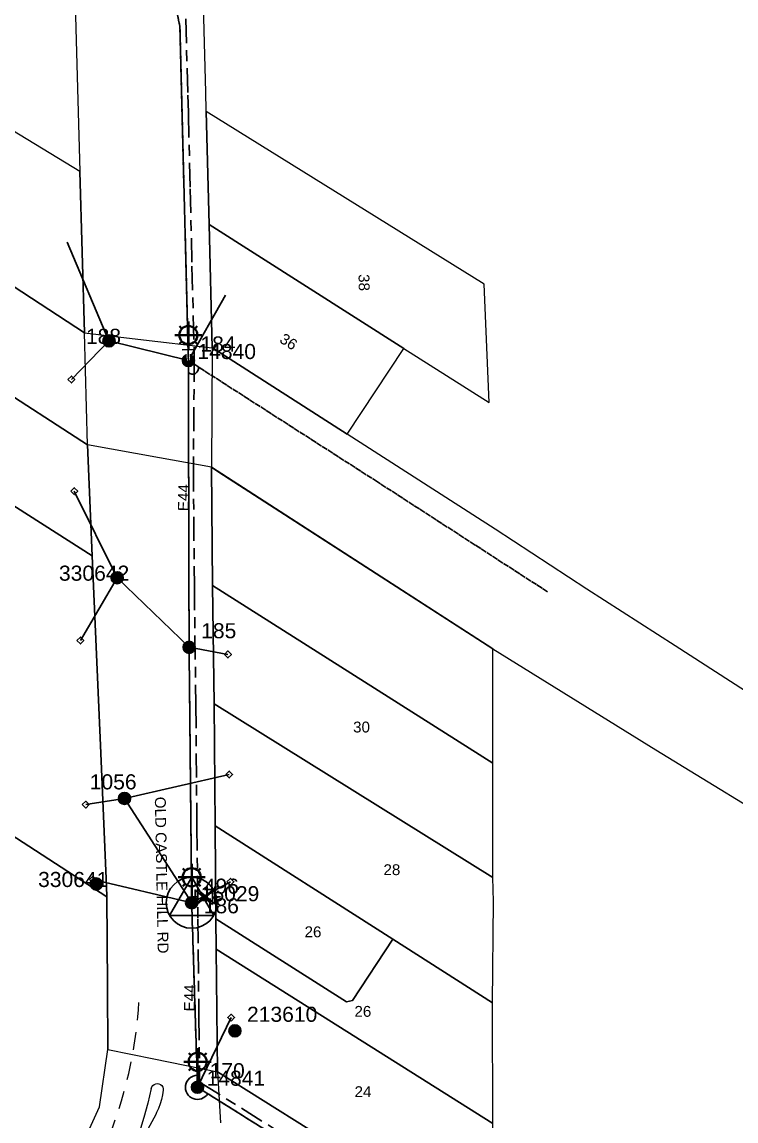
# Model space of a CAD drawing. Header units: metres. Extents: x 314728 to 315901, y 6265229 to 6266735.
# Drawn here: x 315521.6 to 315640, y 6266039.6 to 6266221.9 of the extents above; entities that cross this region are included whole.
import ezdxf
from ezdxf.enums import TextEntityAlignment as Align

# ---------------------------------------------------------------- set-up
doc = ezdxf.new("R2010")
doc.units = ezdxf.units.M
for name, pattern in [('Cable Exist OH', [1, 1, 0]), ('Cable Exist UG', [8.2, 4, -1.2, 1.8, -1.2]), ('Dash', [5, 3, -2])]:
    doc.linetypes.add(name, pattern=pattern)
doc.layers.get('0').update_dxf_attribs({"color": 6})
for name, color, linetype, lineweight in [('Cadastre Buildings_SP_EXT', 250, 'Continuous', 5), ('Cadastre Developer_SP_EXT', 250, 'Continuous', 5), ('Cadastre Land Parcels_SP_EXT', 250, 'Continuous', 5), ('Cadastre Roads_SP_EXT', 250, 'Continuous', 5)]:
    doc.layers.add(name, color=color, linetype=linetype, lineweight=lineweight)
for name, color, linetype in [('Equip_LV_EXT', 7, 'Continuous'), ('Equip_SP_SL_EXT', 7, 'Continuous'), ('Mains_HV_EXT', 7, 'Continuous'), ('Mains_LV_EXT', 7, 'Continuous'), ('Mains_SL_EXT', 7, 'Continuous'), ('Services_SP_EXT', 7, 'Continuous'), ('Sub_SP_TR_HV_LV_EXT', 7, 'Continuous'), ('SupportsOH_SP_TR_HV_LV_SL_EXT', 7, 'Continuous')]:
    doc.layers.add(name, color=color, linetype=linetype)
doc.styles.add('iecARIAL', font='arial.ttf', dxfattribs={"height": 2})
doc.styles.add('POLE_LABEL', font='arial.ttf')
doc.styles.get("Standard").update_dxf_attribs({"font": 'arial.ttf'})

# ---------------------------------------------------------------- blocks, each defined once
blk = doc.blocks.new('SUB_POLE_EXT')
blk.add_wipeout([(0, 4.22), (0.42, 4.2), (0.83, 4.14), (1.21, 4.05), (1.62, 3.9), (1.99, 3.72), (2.35, 3.51), (2.68, 3.26), (2.99, 2.99), (3.28, 2.66), (3.52, 2.34), (3.76, 1.92), (3.9, 1.62), (4.04, 1.23), (4.18, 0.63), (4.22, 0), (4.18, -0.61), (4.06, -1.15), (3.9, -1.62), (3.58, -2.24), (3.22, -2.73), (2.97, -3.01), (2.68, -3.26), (2.36, -3.5), (2, -3.72), (1.64, -3.89), (1.25, -4.03), (0.82, -4.14), (0.42, -4.2), (0, -4.22), (-0.41, -4.2), (-0.8, -4.15), (-1.21, -4.05), (-1.62, -3.9), (-1.99, -3.73), (-2.35, -3.51), (-2.68, -3.26), (-2.96, -3.02), (-3.23, -2.72), (-3.51, -2.35), (-3.71, -2.01), (-3.91, -1.6), (-4.05, -1.21), (-4.16, -0.76), (-4.22, -0.14), (-4.21, 0.39), (-4.14, 0.83), (-4.03, 1.27), (-3.9, 1.63), (-3.71, 2.02), (-3.5, 2.37), (-3.28, 2.67), (-2.99, 2.99), (-2.68, 3.27), (-2.33, 3.52), (-1.98, 3.73), (-1.63, 3.9), (-1.2, 4.05), (-0.78, 4.15), (-0.4, 4.21)])
blk.add_line((2.16, 0.48), (2.16, 0.48, 0))
blk.add_lwpolyline([(-4.22, 0, 1), (4.22, 0, 1)], format="xyb", close=True)
blk.add_lwpolyline([(2.14, 0.52), (0, 4.22), (-3.66, -2.11), (3.66, -2.11)], close=True)
for tag, height, flags, p in [('ASSET_NUM', 2.5, 8, (2, 2)), ('STREET_CODE', 0.2, 9, (1.5, 0)), ('CONSTRUCTED_VOLTAGE', 0.2, 9, (1.5, -0.2)), ('OPERATING_VOLTAGE', 0.2, 9, (1.5, -0.6)), ('OPERATED_BY', 0.2, 9, (1.5, -0.8)), ('ORIENTATION', 0.2, 9, (1.5, -1.2)), ('OWNED_BY', 0.2, 9, (1.5, -1.4)), ('SECONDARY_VOLTAGE', 0.2, 9, (1.5, -1.6)), ('STATE', 0.2, 9, (1.5, -1.8)), ('NO_PHASES', 0.2, 9, (1.5, -0.4)), ('MAINTAINED_BY', 0.2, 9, (1.5, -1)), ('SUBSTATION_TYPE', 0.2, 9, (1.5, -2)), ('STREETNAME', 0.2, 9, (1.5, -2.8)), ('SUBURB', 0.2, 9, (1.5, -3)), ('Z', 0.2, 1, (1.5, -3.4)), ('USAGE', 0.2, 9, (1.5, -2.2)), ('LEGEND', 0.2, 9, (1.5, -2.4)), ('LOCATION', 0.2, 9, (1.5, -2.6)), ('NOTES', 0.2, 9, (1.5, -3.2))]:
    blk.add_attdef(tag, text='', height=height, dxfattribs=dict(flags=flags)).set_placement(p, align=Align.MIDDLE_LEFT)
blk = doc.blocks.new('LV_OH_LINKS_DISTFUSE_EXT')
for p, q in [((0, 0), (0.96, 0)), ((3.84, 0), (4.8, 0))]:
    blk.add_line(p, q)
blk.add_lwpolyline([(3.84, -1.2), (3.84, 1.2), (0.96, -1.2), (0.96, 1.2)], close=True)
at = {"flags": 9}
for tag, p in [('ACTUAL_STATUS', (0, 0)), ('CONSTRUCTED_VOLTAGE', (0, -0.2)), ('OPERATING_VOLTAGE', (0, -0.6)), ('ORIENTATION', (0, -0.8)), ('OWNED_BY', (0, -1)), ('STATE', (0, -1.2)), ('SWITCH_TYPE', (0, -1.4)), ('NO_PHASES', (0, -0.4)), ('USAGE', (0, -1.6)), ('NOTES', (0, -1.8))]:
    blk.add_attdef(tag, text='', height=0.2, dxfattribs=at).set_placement(p, align=Align.MIDDLE_LEFT)
at = {"flags": 1}
blk.add_attdef('Z', (0, 0), '', height=0.2, dxfattribs=at)
blk = doc.blocks.new('SL_LANTERN_EXT')
at = {"lineweight": 40}
for p, q in [((-1.46, 5.68), (-1.06, 5.28)), ((0, 1.97), (0, 6.47)), ((1.46, 5.68), (1.06, 5.28)), ((-2.25, 4.22), (2.25, 4.22)), ((-1.46, 2.76), (-1.06, 3.16)), ((0, 0), (0, 2.72)), ((1.46, 2.76), (1.06, 3.16))]:
    blk.add_line(p, q, dxfattribs=at)
blk.add_circle((0, 4.22), 1.5, dxfattribs=at)
at = {"style": 'iecARIAL', "flags": 8}
blk.add_attdef('ASSET_NUM', (1.5, 1.5), '', height=2.5, dxfattribs=at)
for tag, p, height, flags in [('OPERATING_VOLTAGE', (0.98, -1.65), 0.2, 9), ('ORIENTATION', (0.98, -1.85), 0.2, 9), ('CONSTRUCTED_VOLTAGE', (0.98, -0.65), 0.2, 9), ('CONTROL_TYPE', (0.98, -0.85), 0.2, 9), ('LANTERN_PURPOSE', (0.98, -1.05), 0.2, 9), ('LANTERN_TYPE', (0.98, -1.25), 0.2, 9), ('NO_PHASES', (0.98, -1.45), 0.2, 9), ('LNUMBER', (2.18, -3.25), 2.5, 8), ('OWNED_BY', (0.98, -2.05), 0.2, 9), ('STATE', (0.98, -2.25), 0.2, 9), ('USAGE', (0.98, -2.45), 0.2, 9), ('CEXIST', (0.98, -2.65), 0.2, 9), ('CNEW', (0.98, -2.85), 0.2, 9), ('CNUMBER', (0.98, -3.05), 0.2, 9), ('CREMOVE', (0.98, -3.25), 0.2, 9), ('CREPLACE', (0.98, -3.45), 0.2, 9), ('LKINGHEIGHT', (0.98, -3.65), 0.2, 9), ('LBRACKET', (0.98, -3.85), 0.2, 9), ('LBRACKETVOCAB', (0.98, -4.05), 0.2, 9), ('LCATEGORY', (0.98, -4.25), 0.2, 9), ('LCHARGE1', (0.98, -4.45), 0.2, 9), ('LCHARGE1PERCENT', (0.98, -4.65), 0.2, 9), ('LCHARGE2', (0.98, -4.85), 0.2, 9), ('LCHARGE2PERCENT', (0.98, -5.05), 0.2, 9), ('LCHARGE3', (0.98, -5.25), 0.2, 9), ('LCHARGE3PERCENT', (0.98, -5.45), 0.2, 9), ('LEXIST', (0.98, -5.65), 0.2, 9), ('LLAMP', (0.98, -5.85), 0.2, 9), ('LLAMPVOCAB', (0.98, -6.05), 0.2, 9), ('LMAST', (0.98, -6.25), 0.2, 9), ('LMASTVOCAB', (0.98, -6.45), 0.2, 9), ('LNEW', (0.98, -6.65), 0.2, 9), ('LANTNUMBER', (0.98, -6.85), 0.2, 9), ('LOUTREACH', (0.98, -7.25), 0.2, 9), ('LOUTREACHVOCAB', (0.98, -7.45), 0.2, 9), ('STREETNAME', (0.98, -9.25), 0.2, 9), ('LRATECODE', (0.98, -7.65), 0.2, 9), ('LREMOVE', (0.98, -7.85), 0.2, 9), ('LREPLACE', (0.98, -8.05), 0.2, 9), ('LTYPE', (0.98, -8.25), 0.2, 9), ('LTYPEVOCAB', (0.98, -8.45), 0.2, 9), ('LEGEND', (0.98, -8.65), 0.2, 9), ('LOCATION', (0.98, -8.85), 0.2, 9), ('NOTES', (0.98, -9.05), 0.2, 9), ('SUBURB', (0.98, -9.45), 0.2, 1)]:
    blk.add_attdef(tag, p, '', height=height, dxfattribs=dict(flags=flags))
blk = doc.blocks.new('CCP_EXT')
at = {"flags": 9}
for tag, p in [('STATE', (0, -1.8)), ('LIFE_SUPPORT', (0, -1.6)), ('NOTES', (0, -2))]:
    blk.add_attdef(tag, text='', height=0.2, dxfattribs=at).set_placement(p, align=Align.MIDDLE_LEFT)
blk.add_wipeout([(0, 0.57), (0.57, 0), (0, -0.57), (-0.57, 0)])
blk.add_lwpolyline([(-0.57, 0), (0, 0.57), (0.57, 0), (0, -0.57), (-0.57, 0)])
at = {"flags": 1}
blk.add_attdef('Z', (0, 0), '', height=0.2, dxfattribs=at)
at = {"flags": 9}
for tag, p in [('CCP_TYPE', (0, 0)), ('CONSTRUCTED_VOLTAGE', (0, -0.2)), ('OPERATING_VOLTAGE', (0, -0.6)), ('ORIENTATION', (0, -0.8)), ('OWNED_BY', (0, -1)), ('NO_PHASES', (0, -0.4)), ('USAGE', (0, -1.2)), ('LEGEND', (0, -1.4))]:
    blk.add_attdef(tag, text='', height=0.2, dxfattribs=at).set_placement(p, align=Align.MIDDLE_LEFT)
blk = doc.blocks.new('POLE_EXT')
blk.add_hatch(color=256).paths.add_polyline_path([(-1, 0, 1), (1, 0, 1)])
blk.add_lwpolyline([(-1, 0, 1), (1, 0, 1)], format="xyb", close=True)
for tag, height, flags, p in [('pNumber', 2.5, 8, (-17.84, 2.07)), ('OWNED_BY', 0.2, 9, (1.35, -0.4)), ('SPECIAL_USE', 0.2, 9, (1.35, -0.8)), ('STATE', 0.2, 9, (1.35, -1)), ('cLV', 0.2, 9, (1.35, -1.4)), ('hDepth', 0.2, 9, (1.35, -1.6)), ('hDia', 0.2, 9, (1.35, -1.8)), ('PARENT', 0.2, 9, (1.35, -0.6)), ('USAGE', 0.2, 9, (1.35, -1.2)), ('cHV', 0.2, 9, (1.35, -2)), ('cLinedev', 0.2, 9, (1.35, -3.4)), ('LBRACKET', 0.2, 9, (1.35, -2.2)), ('LExisting', 0.2, 9, (1.35, -2.4)), ('LANTNUMBER', 0.2, 9, (1.35, -2.6)), ('LOther', 0.2, 9, (1.35, -2.8)), ('LRemove', 0.2, 9, (1.35, -3)), ('LEGEND', 0.2, 9, (1.35, -3.2)), ('LOCATION', 0.2, 9, (1.35, -3.6)), ('pExisting', 0.2, 9, (1.35, -3.8)), ('pFooting', 0.2, 9, (1.35, -4.4)), ('pNew', 0.2, 9, (1.35, -4.6)), ('pRelocate', 0.2, 9, (1.35, -5)), ('pRemove', 0.2, 9, (1.35, -5.2)), ('pReplace', 0.2, 9, (1.35, -5.4)), ('PFNUMBER', 0.2, 9, (1.35, -4)), ('NEWPFNUMBER', 0.2, 9, (1.35, -4.2)), ('pStay', 0.2, 9, (1.35, -5.6)), ('pType', 0.2, 9, (1.35, -5.8)), ('cspan', 0.2, 9, (1.35, -6)), ('STREETNAME', 0.2, 9, (1.35, -6.2)), ('SUBURB', 0.2, 9, (1.35, -6.4)), ('OPERATED_BY', 0.2, 9, (1.36, -7.01)), ('NOTES', 0.2, 9, (1.35, -6.6)), ('MAINTAINED_BY', 0.2, 9, (1.36, -6.81))]:
    blk.add_attdef(tag, text='', height=height, dxfattribs=dict(flags=flags)).set_placement(p, align=Align.MIDDLE_LEFT)
at = {"style": 'POLE_LABEL'}
for tag, height, flags, p in [('ASSET_NUM', 2.5, 8, (2, 2)), ('STRUCTURE_PLANT_NUMBER', 0.2, 9, (1.35, 0.03)), ('STREET_CODE', 0.2, 9, (1.35, -0.2))]:
    blk.add_attdef(tag, text='', height=height, dxfattribs=dict(at, flags=flags)).set_placement(p, align=Align.MIDDLE_LEFT)
at = {"flags": 1}
blk.add_attdef('Z', (1.35, -7.33), '', height=0.2, dxfattribs=at)
blk = doc.blocks.new('End Shackle_EXT')
at = {"flags": 9}
for tag, p in [('USAGE', (0, -1.4)), ('NOTES', (0, -1.6))]:
    blk.add_attdef(tag, text='', height=0.2, dxfattribs=at).set_placement(p, align=Align.MIDDLE_LEFT)
blk.add_wipeout([(0, 0.25), (1.81, 0.25), (1.82, -0.25), (0, -0.25)])
blk.add_line((1.81, -1), (1.81, 1))
at = {"flags": 1}
blk.add_attdef('Z', (0, 0), '', height=0.2, dxfattribs=at)
at = {"flags": 9}
for tag, p in [('CONNECTOR_TYPE', (0, 0)), ('CONSTRUCTED_VOLTAGE', (0, -0.2)), ('OPERATING_VOLTAGE', (0, -0.6)), ('ORIENTATION', (0, -0.8)), ('OWNED_BY', (0, -1)), ('STATE', (0, -1.2)), ('NO_PHASES', (0, -0.4))]:
    blk.add_attdef(tag, text='', height=0.2, dxfattribs=at).set_placement(p, align=Align.MIDDLE_LEFT)

msp = doc.modelspace()

# ---------------------------------------------------------------- linework, layer by layer
at = {"layer": 'Cadastre Developer_SP_EXT', "linetype": 'Dash'}
msp.add_lwpolyline([(315529.04, 6266023.8, 0.13534), (315541.02, 6266059.28)], format="xyb", dxfattribs=at)
for points in [[(315543.09, 6266045.06), (315542.51, 6266042.63), (315541.84, 6266040.22), (315541.11, 6266037.83)], [(315543.09, 6266045.06), (315543.19, 6266045.32), (315543.35, 6266045.54), (315543.57, 6266045.7), (315543.82, 6266045.81), (315544.09, 6266045.84), (315544.36, 6266045.8), (315544.61, 6266045.68), (315544.82, 6266045.51), (315544.97, 6266045.28), (315545.05, 6266045.02), (315545.07, 6266044.75), (315544.96, 6266043.98), (315544.8, 6266043.21), (315544.58, 6266042.47), (315544.3, 6266041.74), (315543.97, 6266041.04), (315543.82, 6266040.75), (315542.53, 6266038.3)]]:
    msp.add_lwpolyline(points, dxfattribs=at)
at = {"layer": 'Cadastre Land Parcels_SP_EXT', "linetype": 'Continuous'}
for points in [[(315531.23, 6266197.08), (315497.67, 6266217.45), (315498.83, 6266199.93), (315499.51, 6266191.51), (315532, 6266170.3), (315531.23, 6266197.08)], [(315598.26, 6266178.38), (315552.17, 6266206.99), (315552.67, 6266188.3), (315584.95, 6266167.7), (315599.1, 6266158.76), (315598.26, 6266178.38)], [(315532, 6266170.3), (315499.51, 6266191.51), (315499.75, 6266188.99), (315500.08, 6266172.73), (315532.51, 6266151.74), (315532, 6266170.3)], [(315552.67, 6266188.3), (315553.17, 6266167.85), (315554.6, 6266166.94), (315575.55, 6266153.5), (315584.95, 6266167.7), (315552.67, 6266188.3)], [(315532.51, 6266151.74), (315500.08, 6266172.73), (315500.17, 6266154.47), (315533.3, 6266133.32), (315532.51, 6266151.74)], [(315535.74, 6266076.83), (315498.16, 6266101.18), (315472.6, 6266117.79), (315469.38, 6266112.87), (315489.12, 6266069.61), (315493.55, 6266061.43), (315506.14, 6266039.18), (315509.68, 6266031.7), (315514.06, 6266025.05), (315527.45, 6266026.4), (315534.52, 6266041.99), (315535.87, 6266051.48), (315535.83, 6266061.88), (315535.79, 6266069.56), (315535.74, 6266076.83)], [(315599.5, 6266019.27), (315599.71, 6266039.26), (315553.86, 6266068.12), (315554.07, 6266047.79), (315599.5, 6266019.27)]]:
    msp.add_lwpolyline(points, close=True, dxfattribs=at)
msp.add_lwpolyline([(315498.16, 6266101.18), (315535.74, 6266076.83), (315535.67, 6266078.55), (315534.66, 6266101.89), (315533.3, 6266133.32), (315500.17, 6266154.47)], dxfattribs=at)
at = {"layer": 'Cadastre Roads_SP_EXT', "linetype": 'Continuous'}
for points in [[(315530.25, 6266232.9), (315530.75, 6266214.8), (315531.23, 6266197.08), (315532, 6266170.3), (315540.83, 6266169.28), (315553.17, 6266167.85), (315552.67, 6266188.3), (315552.17, 6266206.99), (315552.17, 6266207.19), (315552.13, 6266210.21), (315551.56, 6266230.75)], [(315599.5, 6266019.27), (315554.07, 6266047.79), (315554.56, 6266039.35)]]:
    msp.add_lwpolyline(points, dxfattribs=at)
at = {"layer": 'Mains_LV_EXT', "linetype": 'Continuous'}
for points in [[(315549.23, 6266163.72, 0.69555), (315550.91, 6266164.64)], [(315550.68, 6266047.24, 1.663968), (315552.45, 6266044.17)]]:
    msp.add_lwpolyline(points, format="xyb", dxfattribs=at)
at = {"layer": 'Mains_LV_EXT', "linetype": 'Cable Exist OH'}
msp.add_lwpolyline([(315550.75, 6266045.24), (315591.43, 6266019.7)], dxfattribs=at)
at = {"layer": 'Mains_SL_EXT', "linetype": 'Cable Exist OH'}
msp.add_lwpolyline([(315550.75, 6266045.24), (315591.43, 6266019.7), (315627.09, 6266005.39)], dxfattribs=at)
at = {"layer": 'Services_SP_EXT'}
for points in [[(315536.07, 6266168.99), (315529.16, 6266185.37)], [(315555.39, 6266176.58), (315549.23, 6266165.72)], [(315549.23, 6266165.72), (315536.07, 6266168.99)], [(315537.42, 6266129.72), (315549.35, 6266118.18)]]:
    msp.add_lwpolyline(points, dxfattribs=at)

# ---------------------------------------------------------------- block references
at = {"layer": 'Equip_SP_SL_EXT'}
ref = msp.add_blockref('SL_LANTERN_EXT', (315549.23, 6266165.72), dxfattribs=at)
ref.add_attrib('ASSET_NUM', '14840', dxfattribs={"layer": '0', "height": 2.5, "style": 'iecARIAL'}).set_placement((315550.73, 6266167.22), align=Align.MIDDLE_LEFT)
ref = msp.add_blockref('SL_LANTERN_EXT', (315550.75, 6266045.24), dxfattribs=at)
ref.add_attrib('ASSET_NUM', '14841', dxfattribs={"layer": '0', "height": 2.5, "style": 'iecARIAL'}).set_placement((315552.25, 6266046.74), align=Align.MIDDLE_LEFT)
at = {"layer": 'Sub_SP_TR_HV_LV_EXT'}
ref = msp.add_blockref('SUB_POLE_EXT', (315549.78, 6266075.83), dxfattribs=at)
ref.add_attrib('ASSET_NUM', '496', dxfattribs={"layer": '0', "height": 2.5}).set_placement((315551.78, 6266076.58), align=Align.BOTTOM_LEFT)
at = {"layer": 'SupportsOH_SP_TR_HV_LV_SL_EXT'}
ref = msp.add_blockref('POLE_EXT', (315536.07, 6266168.99), dxfattribs=at)
ref.add_attrib('ASSET_NUM', '188', dxfattribs={"layer": '0', "height": 2.5, "rotation": 0.0138, "style": 'POLE_LABEL'}).set_placement((315538.07, 6266169.74), align=Align.MIDDLE_RIGHT)
ref = msp.add_blockref('POLE_EXT', (315549.23, 6266165.72), dxfattribs=at)
ref.add_attrib('ASSET_NUM', '184', dxfattribs={"layer": '0', "height": 2.5, "rotation": 359.9664, "style": 'POLE_LABEL'}).set_placement((315551.23, 6266166.47), align=Align.BOTTOM_LEFT)
ref = msp.add_blockref('POLE_EXT', (315537.43, 6266129.72), dxfattribs=at)
ref.add_attrib('ASSET_NUM', '330642', dxfattribs={"layer": '0', "height": 2.5, "style": 'POLE_LABEL'}).set_placement((315539.43, 6266130.47), align=Align.MIDDLE_RIGHT)
ref = msp.add_blockref('POLE_EXT', (315550.75, 6266045.24), dxfattribs=at)
ref.add_attrib('ASSET_NUM', '170', dxfattribs={"layer": '0', "height": 2.5, "style": 'POLE_LABEL'}).set_placement((315552.75, 6266045.99), align=Align.BOTTOM_LEFT)

# ---------------------------------------------------------------- texts
at = {"layer": 'Cadastre Land Parcels_SP_EXT'}
for s, rotation, p in [('38', 271.3719, (315577.43, 6266180.03)), ('36', 327.3223, (315564.19, 6266168.86))]:
    msp.add_text(s, height=1.8, rotation=rotation, dxfattribs=at).set_placement(p)
for s, p in [('30', (315576.54, 6266104.06)), ('28', (315581.57, 6266080.41)), ('26', (315568.49, 6266070.11)), ('26', (315576.76, 6266056.92)), ('24', (315576.78, 6266043.61))]:
    msp.add_text(s, height=1.8, dxfattribs=at).set_placement(p)
at = {"layer": 'Mains_LV_EXT'}
for rotation, p in [(89.074, (315549.29, 6266140.74)), (89.7174, (315550.32, 6266057.81))]:
    msp.add_text('E44', height=1.8, rotation=rotation, dxfattribs=at).set_placement(p)

# ---------------------------------------------------------------- next in the draw order: linework, layer by layer
at = {"layer": 'Cadastre Land Parcels_SP_EXT', "linetype": 'Continuous'}
for points in [[(315599.73, 6266098.98), (315553.21, 6266128.42), (315553.48, 6266108.83), (315599.73, 6266079.99), (315599.73, 6266098.98)], [(315599.73, 6266079.99), (315553.48, 6266108.83), (315553.65, 6266088.58), (315583.12, 6266069.79), (315599.67, 6266059.24), (315599.8, 6266076.02), (315599.73, 6266079.99)], [(315583.12, 6266069.79), (315553.65, 6266088.58), (315553.81, 6266073.15), (315575.44, 6266059.42), (315576.42, 6266059.62), (315583.12, 6266069.79)], [(315583.12, 6266069.79), (315576.42, 6266059.62), (315575.44, 6266059.42), (315553.81, 6266073.15), (315553.86, 6266068.12), (315599.71, 6266039.26), (315599.67, 6266059.24), (315583.12, 6266069.79)]]:
    msp.add_lwpolyline(points, close=True, dxfattribs=at)
at = {"layer": 'Mains_LV_EXT', "linetype": 'Cable Exist OH'}
for points in [[(315549.35, 6266118.18), (315549.78, 6266075.83)], [(315550.75, 6266045.24), (315549.78, 6266075.83)]]:
    msp.add_lwpolyline(points, dxfattribs=at)
at = {"layer": 'Mains_SL_EXT', "linetype": 'Cable Exist OH'}
msp.add_lwpolyline([(315549.78, 6266075.83), (315550.75, 6266045.24)], dxfattribs=at)
at = {"layer": 'Services_SP_EXT'}
msp.add_lwpolyline([(315538.65, 6266093.13), (315549.78, 6266075.83)], dxfattribs=at)

# ---------------------------------------------------------------- next in the draw order: block references
at = {"layer": 'Equip_LV_EXT'}
for p in [(315549.37, 6266076.74), (315549.78, 6266076.83)]:
    msp.add_blockref('LV_OH_LINKS_DISTFUSE_EXT', p, dxfattribs=at)
at = {"layer": 'Equip_SP_SL_EXT'}
ref = msp.add_blockref('SL_LANTERN_EXT', (315549.78, 6266075.83), dxfattribs=at)
ref.add_attrib('ASSET_NUM', '15029', dxfattribs={"layer": '0', "height": 2.5, "style": 'iecARIAL'}).set_placement((315551.28, 6266077.33), align=Align.MIDDLE_LEFT)
at = {"layer": 'Mains_LV_EXT', "rotation": 90.7169958487873}
msp.add_blockref('End Shackle_EXT', (315549.23, 6266165.72), dxfattribs=at)
at = {"layer": 'Services_SP_EXT'}
for p in [(315529.83, 6266162.58), (315530.32, 6266144.07), (315531.32, 6266119.3), (315532.21, 6266092.1), (315533.4, 6266079.67)]:
    msp.add_blockref('CCP_EXT', p, dxfattribs=at)
at = {"layer": 'SupportsOH_SP_TR_HV_LV_SL_EXT'}
ref = msp.add_blockref('POLE_EXT', (315549.78, 6266075.83), dxfattribs=at)
ref.add_attrib('ASSET_NUM', '186', dxfattribs={"layer": '0', "height": 2.5, "style": 'POLE_LABEL'}).set_placement((315551.78, 6266076.58), align=Align.TOP_LEFT)

# ---------------------------------------------------------------- next in the draw order: texts
at = {"layer": 'Cadastre Roads_SP_EXT'}
msp.add_text('OLD CASTLE HILL RD', height=1.8, rotation=271.0739, dxfattribs=at).set_placement((315543.67, 6266093.39))

# ---------------------------------------------------------------- next in the draw order: linework, layer by layer
at = {"layer": 'Mains_LV_EXT', "linetype": 'Cable Exist OH'}
for points in [[(315547.82, 6266221.18), (315549.23, 6266165.72)], [(315549.23, 6266165.72), (315549.35, 6266118.18)], [(315580.58, 6266145.6), (315549.23, 6266165.72)]]:
    msp.add_lwpolyline(points, dxfattribs=at)
at = {"layer": 'Mains_SL_EXT', "linetype": 'Cable Exist OH'}
for points in [[(315538.49, 6266263.66), (315547.82, 6266221.18), (315549.23, 6266165.72)], [(315608.78, 6266127.38), (315580.58, 6266145.6), (315549.23, 6266165.72)], [(315549.23, 6266165.72), (315549.35, 6266118.18), (315549.78, 6266075.83)]]:
    msp.add_lwpolyline(points, dxfattribs=at)

# ---------------------------------------------------------------- next in the draw order: block references
at = {"layer": 'Services_SP_EXT'}
for p in [(315529.83, 6266162.58), (315530.32, 6266144.07), (315531.32, 6266119.3), (315555.79, 6266117), (315556, 6266097.09), (315532.21, 6266092.1), (315533.4, 6266079.67), (315556.2, 6266079.3)]:
    msp.add_blockref('CCP_EXT', p, dxfattribs=at)
at = {"layer": 'Services_SP_EXT', "rotation": 90.0000000000002}
msp.add_blockref('CCP_EXT', (315556.33, 6266056.79), dxfattribs=at)

# ---------------------------------------------------------------- next in the draw order: linework, layer by layer
at = {"layer": 'Cadastre Roads_SP_EXT', "linetype": 'Continuous'}
msp.add_lwpolyline([(315553.05, 6266148.03), (315544.46, 6266149.58), (315532.51, 6266151.74), (315533.3, 6266133.32), (315534.66, 6266101.89), (315535.67, 6266078.55), (315535.74, 6266076.83), (315535.79, 6266069.56), (315535.83, 6266061.88), (315535.87, 6266051.48), (315543.51, 6266049.93), (315554.07, 6266047.79), (315553.86, 6266068.12), (315553.81, 6266073.15), (315553.65, 6266088.58), (315553.48, 6266108.83), (315553.21, 6266128.42), (315553.05, 6266148.03)], close=True, dxfattribs=at)
at = {"layer": 'Mains_HV_EXT', "linetype": 'Cable Exist OH'}
msp.add_lwpolyline([(315549.78, 6266075.83), (315549.35, 6266118.18), (315549.23, 6266165.72), (315547.82, 6266221.18), (315538.49, 6266263.66), (315526.6, 6266303.46)], dxfattribs=at)
at = {"layer": 'Services_SP_EXT'}
for points in [[(315536.07, 6266168.99), (315529.83, 6266162.58)], [(315530.32, 6266144.07), (315537.42, 6266129.72)], [(315531.32, 6266119.3), (315537.42, 6266129.72)], [(315532.21, 6266092.1), (315538.65, 6266093.13)], [(315533.4, 6266079.67), (315549.78, 6266075.83)]]:
    msp.add_lwpolyline(points, dxfattribs=at)

# ---------------------------------------------------------------- next in the draw order: block references
for p in [(315555.79, 6266117), (315556, 6266097.09), (315556.2, 6266079.3)]:
    msp.add_blockref('CCP_EXT', p, dxfattribs=at)
at = {"layer": 'Services_SP_EXT', "rotation": 90.0000000000002}
msp.add_blockref('CCP_EXT', (315556.33, 6266056.79), dxfattribs=at)
at = {"layer": 'SupportsOH_SP_TR_HV_LV_SL_EXT'}
ref = msp.add_blockref('POLE_EXT', (315538.65, 6266093.13), dxfattribs=at)
ref.add_attrib('ASSET_NUM', '1056', dxfattribs={"layer": '0', "height": 2.5, "rotation": 0.0267, "style": 'POLE_LABEL'}).set_placement((315540.65, 6266093.88), align=Align.BOTTOM_RIGHT)
ref = msp.add_blockref('POLE_EXT', (315533.97, 6266078.94), dxfattribs=at)
ref.add_attrib('ASSET_NUM', '330641', dxfattribs={"layer": '0', "height": 2.5, "style": 'POLE_LABEL'}).set_placement((315535.97, 6266079.69), align=Align.MIDDLE_RIGHT)

# ---------------------------------------------------------------- next in the draw order: linework, layer by layer
at = {"layer": 'Cadastre Buildings_SP_EXT', "linetype": 'Continuous'}
msp.add_lwpolyline([(315599.7, 6266117.93), (315553.05, 6266148.03), (315553.21, 6266128.42), (315599.73, 6266098.98), (315599.7, 6266117.93)], close=True, dxfattribs=at)
at = {"layer": 'Cadastre Roads_SP_EXT', "linetype": 'Continuous'}
msp.add_lwpolyline([(315645.81, 6266108.22), (315629.92, 6266118.44), (315615.28, 6266127.83), (315600.11, 6266137.75), (315575.54, 6266153.5), (315554.6, 6266166.94), (315553.17, 6266167.85), (315553.11, 6266157.7), (315553.05, 6266148.03), (315554.27, 6266147.24), (315599.7, 6266117.93), (315626.74, 6266101.21), (315650.75, 6266086.48)], dxfattribs=at)
at = {"layer": 'Mains_HV_EXT', "linetype": 'Cable Exist UG'}
msp.add_lwpolyline([(315548.57, 6266230.56), (315549.13, 6266209.74), (315549.23, 6266206.9), (315549.23, 6266206.68), (315549.53, 6266194.2), (315549.83, 6266181.38), (315549.83, 6266181.38), (315550.21, 6266166.2), (315550.06, 6266148.01), (315550.06, 6266148.01), (315550.22, 6266128.35), (315550.48, 6266108.79), (315550.64, 6266088.49), (315550.82, 6266073.13), (315550.86, 6266068.09), (315550.98, 6266057.07), (315550.98, 6266057.07), (315551.1, 6266046.11), (315566.47, 6266036.47)], dxfattribs=at)
at = {"layer": 'Mains_HV_EXT', "linetype": 'Cable Exist OH'}
msp.add_lwpolyline([(315658.37, 6265986.6), (315627.03, 6266005.43), (315591.43, 6266019.7), (315550.75, 6266045.24), (315549.78, 6266075.83)], dxfattribs=at)
at = {"layer": 'Services_SP_EXT'}
for points in [[(315555.79, 6266117), (315549.35, 6266118.18)], [(315556, 6266097.09), (315538.65, 6266093.13)], [(315556.2, 6266079.3), (315549.78, 6266075.83)], [(315556.33, 6266056.79), (315550.75, 6266045.24)]]:
    msp.add_lwpolyline(points, dxfattribs=at)

# ---------------------------------------------------------------- next in the draw order: block references
at = {"layer": 'SupportsOH_SP_TR_HV_LV_SL_EXT'}
ref = msp.add_blockref('POLE_EXT', (315549.35, 6266118.18), dxfattribs=at)
ref.add_attrib('ASSET_NUM', '185', dxfattribs={"layer": '0', "height": 2.5, "style": 'POLE_LABEL'}).set_placement((315551.35, 6266118.93), align=Align.BOTTOM_LEFT)
ref = msp.add_blockref('POLE_EXT', (315556.95, 6266054.59), dxfattribs=at)
ref.add_attrib('ASSET_NUM', '213610', dxfattribs={"layer": '0', "height": 2.5, "style": 'POLE_LABEL'}).set_placement((315558.95, 6266055.34), align=Align.BOTTOM_LEFT)

doc.saveas('drawing.dxf')
